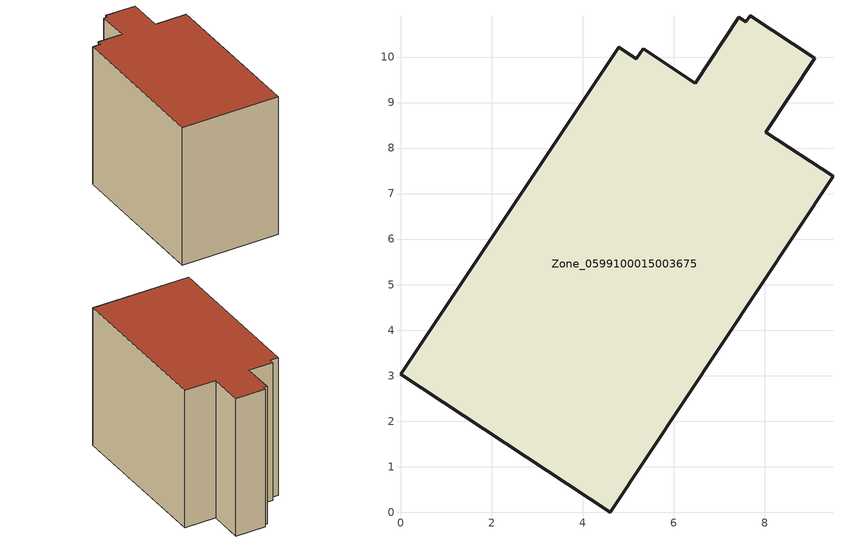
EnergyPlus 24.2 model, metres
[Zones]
Zone_0599100015003675
 floor ground (C_G): 9.1,9.97 8.03,8.34 9.5,7.38 4.61,0 0,3.04 4.79,10.22 5.18,9.96 5.33,10.18 6.48,9.43 7.43,10.87 7.58,10.77 7.68,10.91 z0.81
 wall outside (C_F): 9.5,7.38 8.03,8.34 9.1,9.97 7.68,10.91 7.58,10.77 7.43,10.87 6.48,9.43 5.33,10.18 5.18,9.96 4.79,10.22 0,3.04 4.61,0 9.5,7.38 z0.81:8.82
 roof outside (C_R): 8.03,8.34 9.1,9.97 7.68,10.91 7.58,10.77 7.43,10.87 6.48,9.43 5.33,10.18 5.18,9.96 4.79,10.22 0,3.04 4.61,0 9.5,7.38 z8.82
[BUILDING]
Pand.0599100015003675: North Axis=0; Terrain=City; Loads Convergence Tolerance Value=0.04; Temperature Convergence Tolerance Value=0.4; Solar Distribution=FullExterior; Maximum Number of Warmup Days=25; Minimum Number of Warmup Days=1
[Site:Location]
Rotterdam.The.Hague.AP_ZH_NLD Design_Conditions: Latitude=51.96; Longitude=4.45; Time Zone=1; Elevation=-4.5
[SITE:GROUNDTEMPERATURE:BUILDINGSURFACE]
18, 18, 18, 18, 18, 18, 18, 18, 18, 18, 18, 18
[MATERIAL] Thermal Absorptance=0.9; Solar Absorptance=0.7; Visible Absorptance=0.7
Name | Roughness | Thickness | Conductivity | Density | Specific Heat
G.TI.1965-1974 | MediumSmooth | 0.15 | 0.882353 | 540 | 1210
F.TI.1965-1974 | Rough | 0.3 | 0.697674 | 1920 | 840
R.TI.1965-1974 | MediumRough | 0.2 | 0.232558 | 1500 | 1000
[CONSTRUCTION]
C_G: G.TI.1965-1974
C_F: F.TI.1965-1974
C_R: R.TI.1965-1974
[ZONE]
Zone_0599100015003675: Type=1; Multiplier=1; Ceiling Height=Autocalculate; Volume=Autocalculate; Floor Area=autocalculate; Part of Total Floor Area=Yes
[ZONEINFILTRATION:DESIGNFLOWRATE]
Infil_Zone_0599100015003675: Zone or ZoneList or Space or SpaceList=Zone_0599100015003675; Schedule=AlwaysOn; Design Flow Rate Calculation Method=Flow/Area; Flow Rate per Floor Area=0.003; Constant Term Coefficient=1; Temperature Term Coefficient=0; Velocity Term Coefficient=0; Velocity Squared Term Coefficient=0
[HVACTEMPLATE:ZONE:IDEALLOADSAIRSYSTEM]
Zone_0599100015003675: Maximum Heating Supply Air Temperature=50; Minimum Cooling Supply Air Temperature=13; Maximum Heating Supply Air Humidity Ratio=0.0156; Minimum Cooling Supply Air Humidity Ratio=0.0077; Heating Limit=NoLimit; Cooling Limit=NoLimit; Dehumidification Control Type=ConstantSensibleHeatRatio; Cooling Sensible Heat Ratio=0.7; Dehumidification Setpoint=60; Humidification Control Type=None; Humidification Setpoint=30; Outdoor Air Method=None; Outdoor Air Flow Rate per Person=0.00944; Outdoor Air Flow Rate per Zone Floor Area=0; Outdoor Air Flow Rate per Zone=0; Demand Controlled Ventilation Type=None; Outdoor Air Economizer Type=NoEconomizer; Heat Recovery Type=None; Sensible Heat Recovery Effectiveness=0.7; Latent Heat Recovery Effectiveness=0.65
[ZONECONTROL:THERMOSTAT]
ThermostatControl_Zone_0599100015003675: Zone or ZoneList=Zone_0599100015003675; Control Type Schedule=DualSetpointControlType; Control 1=Thermostat_Zone_0599100015003675; Temperature Difference Between Cutout And Setpoint=0
[THERMOSTATSETPOINT:DUALSETPOINT]
Thermostat_Zone_0599100015003675: Heating Setpoint Temperature Schedule=HeatingSetpoint_Zone_0599100015003675; Cooling Setpoint Temperature Schedule=CoolingSetpoint_Zone_0599100015003675
[SCHEDULE:COMPACT]
HeatingSetpoint_Zone_0599100015003675: Through: 12/31, For: AllDays, Until: 24:00, 21
CoolingSetpoint_Zone_0599100015003675: Through: 12/31, For: AllDays, Until: 24:00, 24
DualSetpointControlType: Through: 12/31, For: AllDays, Until: 24:00, 4
AlwaysOn: Through: 12/31, For: AllDays, Until: 24:00, 1
